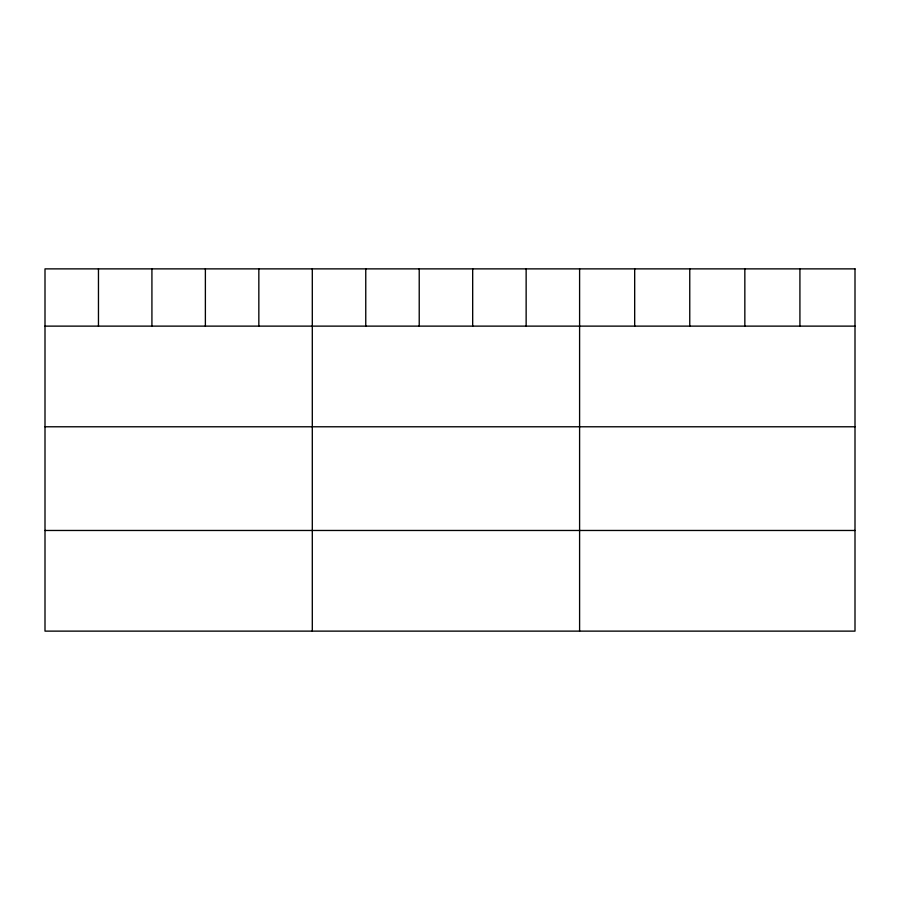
<?xml version="1.0" encoding="UTF-8"?>
<svg xmlns="http://www.w3.org/2000/svg" width="900" height="900" viewBox="0 0 900 900"><rect width="100%" height="100%" fill="white"/><g stroke="black" fill="none" stroke-linecap="round" stroke-linejoin="round"><path stroke-width="1.35" d="M45 326.126L855 326.126M45 426.78L855 426.78M45 530.471L855 530.471M799.92 268.875L799.92 326.126M744.84 268.875L744.84 326.126M689.76 268.875L689.76 326.126M634.68 268.875L634.68 326.126M579.6 268.875L579.6 631.125M526.14 268.875L526.14 326.126M472.68 268.875L472.68 326.126M419.22 268.875L419.22 326.126M365.76 268.875L365.76 326.126M312.3 268.875L312.3 631.125M258.84 268.875L258.84 326.126M205.38 268.875L205.38 326.126M151.92 268.875L151.92 326.126M98.46 268.875L98.46 326.126M855 268.875L45 268.875L45 631.125L855 631.125L855 268.875"/></g></svg>
